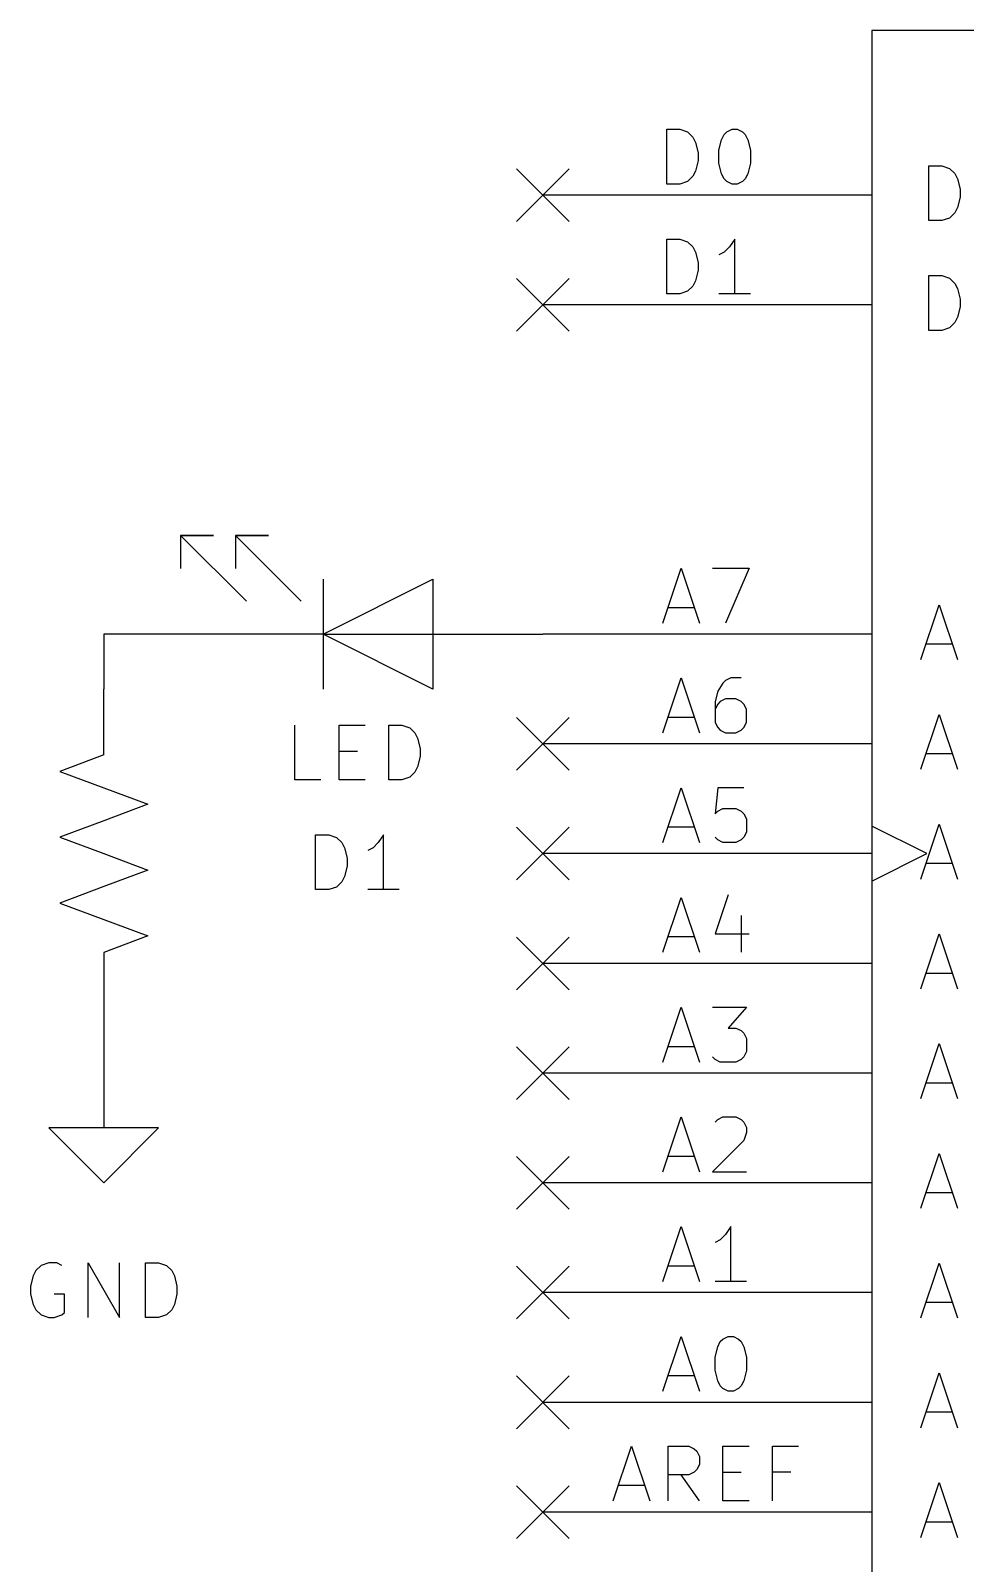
# Model space of a CAD drawing. Extents: x 0.4 to 11.3, y -7.9 to -0.4.
# Drawn here: x 4.933 to 5.785, y -3.297 to -1.9 of the extents above; entities that cross this region are included whole.
import ezdxf

# ---------------------------------------------------------------- set-up
doc = ezdxf.new("R2010")
doc.units = 0
doc.header["$MEASUREMENT"] = 0
for name, color, linetype in [('BLUE2', 5, 'CONTINUOUS'), ('CYAN2', 4, 'CONTINUOUS'), ('GREEN3', 91, 'CONTINUOUS'), ('LYELLOW', 51, 'CONTINUOUS'), ('RED2', 1, 'CONTINUOUS'), ('RED3', 11, 'CONTINUOUS')]:
    doc.layers.add(name, color=color, linetype=linetype)

msp = doc.modelspace()

# ---------------------------------------------------------------- linework, layer by layer
at = {"layer": 'BLUE2', "linetype": 'CONTINUOUS'}
for p, q in [((5.376, -2.026), (5.424, -2.074)), ((5.424, -2.026), (5.376, -2.074)), ((5.376, -2.126), (5.424, -2.174)), ((5.424, -2.126), (5.376, -2.174)), ((5.376, -2.526), (5.424, -2.574)), ((5.424, -2.526), (5.376, -2.574)), ((5.376, -2.626), (5.424, -2.674)), ((5.424, -2.626), (5.376, -2.674)), ((5.376, -2.726), (5.424, -2.774)), ((5.424, -2.726), (5.376, -2.774)), ((5.376, -2.826), (5.424, -2.874)), ((5.424, -2.826), (5.376, -2.874)), ((5.376, -2.926), (5.424, -2.974)), ((5.424, -2.926), (5.376, -2.974)), ((5.376, -3.026), (5.424, -3.074)), ((5.424, -3.026), (5.376, -3.074)), ((5.376, -3.126), (5.424, -3.174)), ((5.424, -3.126), (5.376, -3.174)), ((5.376, -3.226), (5.424, -3.274)), ((5.424, -3.226), (5.376, -3.274))]:
    msp.add_line(p, q, dxfattribs=at)
at = {"layer": 'CYAN2', "linetype": 'CONTINUOUS'}
for p, q in [((5.7519, -2.0731), (5.7519, -2.0231)), ((5.7519, -2.0231), (5.7638, -2.0231)), ((5.7519, -2.0731), (5.7519, -2.0231)), ((5.7519, -2.0231), (5.7638, -2.0231)), ((5.7638, -2.0231), (5.7709, -2.0255)), ((5.7638, -2.0231), (5.7709, -2.0255)), ((5.7709, -2.0255), (5.7757, -2.0303)), ((5.7709, -2.0255), (5.7757, -2.0303)), ((5.7757, -2.0303), (5.7781, -2.035)), ((5.7757, -2.0303), (5.7781, -2.035)), ((5.7781, -2.035), (5.7805, -2.0446)), ((5.7781, -2.035), (5.7805, -2.0446)), ((5.7805, -2.0517), (5.7781, -2.0612)), ((5.7805, -2.0517), (5.7781, -2.0612)), ((5.7805, -2.0446), (5.7805, -2.0517)), ((5.7805, -2.0446), (5.7805, -2.0517)), ((5.7757, -2.066), (5.7709, -2.0708)), ((5.7757, -2.066), (5.7709, -2.0708)), ((5.7781, -2.0612), (5.7757, -2.066)), ((5.7781, -2.0612), (5.7757, -2.066)), ((5.7638, -2.0731), (5.7519, -2.0731)), ((5.7638, -2.0731), (5.7519, -2.0731)), ((5.7709, -2.0708), (5.7638, -2.0731)), ((5.7709, -2.0708), (5.7638, -2.0731)), ((5.7519, -2.1731), (5.7519, -2.1231)), ((5.7519, -2.1231), (5.7638, -2.1231)), ((5.7519, -2.1731), (5.7519, -2.1231)), ((5.7519, -2.1231), (5.7638, -2.1231)), ((5.7638, -2.1231), (5.7709, -2.1255)), ((5.7638, -2.1231), (5.7709, -2.1255)), ((5.7709, -2.1255), (5.7757, -2.1303)), ((5.7709, -2.1255), (5.7757, -2.1303)), ((5.7757, -2.1303), (5.7781, -2.135)), ((5.7757, -2.1303), (5.7781, -2.135)), ((5.7781, -2.135), (5.7805, -2.1446)), ((5.7781, -2.135), (5.7805, -2.1446)), ((5.7805, -2.1446), (5.7805, -2.1517)), ((5.7805, -2.1446), (5.7805, -2.1517)), ((5.7781, -2.1612), (5.7757, -2.166)), ((5.7781, -2.1612), (5.7757, -2.166)), ((5.7805, -2.1517), (5.7781, -2.1612)), ((5.7805, -2.1517), (5.7781, -2.1612)), ((5.7638, -2.1731), (5.7519, -2.1731)), ((5.7638, -2.1731), (5.7519, -2.1731)), ((5.7709, -2.1708), (5.7638, -2.1731)), ((5.7709, -2.1708), (5.7638, -2.1731)), ((5.7757, -2.166), (5.7709, -2.1708)), ((5.7757, -2.166), (5.7709, -2.1708)), ((5.7448, -2.4731), (5.7614, -2.4231)), ((5.7448, -2.4731), (5.7614, -2.4231)), ((5.7614, -2.4231), (5.7781, -2.4731)), ((5.7614, -2.4231), (5.7781, -2.4731)), ((5.7495, -2.4588), (5.7733, -2.4588)), ((5.7495, -2.4588), (5.7733, -2.4588)), ((5.7448, -2.5731), (5.7614, -2.5231)), ((5.7448, -2.5731), (5.7614, -2.5231)), ((5.7614, -2.5231), (5.7781, -2.5731)), ((5.7614, -2.5231), (5.7781, -2.5731)), ((5.174, -2.5828), (5.174, -2.5328)), ((5.174, -2.5828), (5.174, -2.5328)), ((5.2145, -2.5828), (5.2145, -2.5328)), ((5.2145, -2.5328), (5.2383, -2.5328)), ((5.2145, -2.5828), (5.2145, -2.5328)), ((5.2145, -2.5328), (5.2383, -2.5328)), ((5.2598, -2.5828), (5.2598, -2.5328)), ((5.2598, -2.5328), (5.2717, -2.5328)), ((5.2598, -2.5828), (5.2598, -2.5328)), ((5.2598, -2.5328), (5.2717, -2.5328)), ((5.2717, -2.5328), (5.2788, -2.5352)), ((5.2717, -2.5328), (5.2788, -2.5352)), ((5.2788, -2.5352), (5.2836, -2.5399)), ((5.2788, -2.5352), (5.2836, -2.5399)), ((5.2836, -2.5399), (5.286, -2.5447)), ((5.2836, -2.5399), (5.286, -2.5447)), ((5.286, -2.5447), (5.2883, -2.5542)), ((5.286, -2.5447), (5.2883, -2.5542)), ((5.2883, -2.5542), (5.2883, -2.5614)), ((5.2883, -2.5542), (5.2883, -2.5614)), ((5.2145, -2.5566), (5.2312, -2.5566)), ((5.2145, -2.5566), (5.2312, -2.5566)), ((5.2883, -2.5614), (5.286, -2.5709)), ((5.2883, -2.5614), (5.286, -2.5709)), ((5.7495, -2.5588), (5.7733, -2.5588)), ((5.7495, -2.5588), (5.7733, -2.5588)), ((5.1979, -2.5828), (5.174, -2.5828)), ((5.1979, -2.5828), (5.174, -2.5828)), ((5.2383, -2.5828), (5.2145, -2.5828)), ((5.2383, -2.5828), (5.2145, -2.5828)), ((5.2717, -2.5828), (5.2598, -2.5828)), ((5.2717, -2.5828), (5.2598, -2.5828)), ((5.2788, -2.5804), (5.2717, -2.5828)), ((5.2788, -2.5804), (5.2717, -2.5828)), ((5.2836, -2.5757), (5.2788, -2.5804)), ((5.2836, -2.5757), (5.2788, -2.5804)), ((5.286, -2.5709), (5.2836, -2.5757)), ((5.286, -2.5709), (5.2836, -2.5757)), ((5.7448, -2.6731), (5.7614, -2.6231)), ((5.7448, -2.6731), (5.7614, -2.6231)), ((5.7614, -2.6231), (5.7781, -2.6731)), ((5.7614, -2.6231), (5.7781, -2.6731)), ((5.1931, -2.6828), (5.1931, -2.6328)), ((5.1931, -2.6328), (5.205, -2.6328)), ((5.1931, -2.6828), (5.1931, -2.6328)), ((5.1931, -2.6328), (5.205, -2.6328)), ((5.205, -2.6328), (5.2121, -2.6352)), ((5.205, -2.6328), (5.2121, -2.6352)), ((5.2121, -2.6352), (5.2169, -2.6399)), ((5.2121, -2.6352), (5.2169, -2.6399)), ((5.255, -2.6328), (5.2502, -2.6399)), ((5.255, -2.6328), (5.2502, -2.6399)), ((5.255, -2.6828), (5.255, -2.6328)), ((5.255, -2.6828), (5.255, -2.6328)), ((5.2169, -2.6399), (5.2193, -2.6447)), ((5.2169, -2.6399), (5.2193, -2.6447)), ((5.2193, -2.6447), (5.2217, -2.6542)), ((5.2193, -2.6447), (5.2217, -2.6542)), ((5.2455, -2.6447), (5.2407, -2.6471)), ((5.2455, -2.6447), (5.2407, -2.6471)), ((5.2502, -2.6399), (5.2455, -2.6447)), ((5.2502, -2.6399), (5.2455, -2.6447)), ((5.2217, -2.6614), (5.2193, -2.6709)), ((5.2217, -2.6614), (5.2193, -2.6709)), ((5.2217, -2.6542), (5.2217, -2.6614)), ((5.2217, -2.6542), (5.2217, -2.6614)), ((5.7495, -2.6588), (5.7733, -2.6588)), ((5.7495, -2.6588), (5.7733, -2.6588)), ((5.2121, -2.6804), (5.205, -2.6828)), ((5.2121, -2.6804), (5.205, -2.6828)), ((5.2169, -2.6757), (5.2121, -2.6804)), ((5.2169, -2.6757), (5.2121, -2.6804)), ((5.2193, -2.6709), (5.2169, -2.6757)), ((5.2193, -2.6709), (5.2169, -2.6757)), ((5.205, -2.6828), (5.1931, -2.6828)), ((5.205, -2.6828), (5.1931, -2.6828)), ((5.2693, -2.6828), (5.2407, -2.6828)), ((5.2693, -2.6828), (5.2407, -2.6828)), ((5.7448, -2.7731), (5.7614, -2.7231)), ((5.7448, -2.7731), (5.7614, -2.7231)), ((5.7614, -2.7231), (5.7781, -2.7731)), ((5.7614, -2.7231), (5.7781, -2.7731)), ((5.7495, -2.7588), (5.7733, -2.7588)), ((5.7495, -2.7588), (5.7733, -2.7588)), ((5.7448, -2.8731), (5.7614, -2.8231)), ((5.7448, -2.8731), (5.7614, -2.8231)), ((5.7614, -2.8231), (5.7781, -2.8731)), ((5.7614, -2.8231), (5.7781, -2.8731)), ((5.7495, -2.8588), (5.7733, -2.8588)), ((5.7495, -2.8588), (5.7733, -2.8588)), ((5.7448, -2.9731), (5.7614, -2.9231)), ((5.7448, -2.9731), (5.7614, -2.9231)), ((5.7614, -2.9231), (5.7781, -2.9731)), ((5.7614, -2.9231), (5.7781, -2.9731)), ((5.7495, -2.9588), (5.7733, -2.9588)), ((5.7495, -2.9588), (5.7733, -2.9588)), ((4.9381, -3.0299), (4.9357, -3.0347)), ((4.9429, -3.0252), (4.9381, -3.0299)), ((4.95, -3.0228), (4.9429, -3.0252)), ((4.9571, -3.0228), (4.95, -3.0228)), ((4.9619, -3.0252), (4.9571, -3.0228)), ((4.9857, -3.0728), (4.9857, -3.0228)), ((4.9857, -3.0228), (5.0143, -3.0728)), ((5.0143, -3.0728), (5.0143, -3.0228)), ((5.0381, -3.0728), (5.0381, -3.0228)), ((5.0381, -3.0228), (5.05, -3.0228)), ((5.05, -3.0228), (5.0571, -3.0252)), ((5.0571, -3.0252), (5.0619, -3.0299)), ((5.0619, -3.0299), (5.0643, -3.0347)), ((5.7448, -3.0731), (5.7614, -3.0231)), ((5.7448, -3.0731), (5.7614, -3.0231)), ((5.7614, -3.0231), (5.7781, -3.0731)), ((5.7614, -3.0231), (5.7781, -3.0731)), ((4.9357, -3.0347), (4.9333, -3.0442)), ((4.9333, -3.0442), (4.9333, -3.0514)), ((5.0643, -3.0347), (5.0667, -3.0442)), ((5.0667, -3.0442), (5.0667, -3.0514)), ((4.9333, -3.0514), (4.9357, -3.0609)), ((4.9643, -3.0514), (4.9548, -3.0514)), ((4.9643, -3.068), (4.9643, -3.0514)), ((5.0667, -3.0514), (5.0643, -3.0609)), ((4.9357, -3.0609), (4.9381, -3.0657)), ((4.9381, -3.0657), (4.9429, -3.0704)), ((4.9429, -3.0704), (4.95, -3.0728)), ((4.9548, -3.0728), (4.9619, -3.0704)), ((4.9619, -3.0704), (4.9643, -3.068)), ((5.0571, -3.0704), (5.05, -3.0728)), ((5.0619, -3.0657), (5.0571, -3.0704)), ((5.0643, -3.0609), (5.0619, -3.0657)), ((5.7495, -3.0588), (5.7733, -3.0588)), ((5.7495, -3.0588), (5.7733, -3.0588)), ((4.95, -3.0728), (4.9548, -3.0728)), ((5.05, -3.0728), (5.0381, -3.0728)), ((5.7448, -3.1731), (5.7614, -3.1231)), ((5.7448, -3.1731), (5.7614, -3.1231)), ((5.7614, -3.1231), (5.7781, -3.1731)), ((5.7614, -3.1231), (5.7781, -3.1731)), ((5.7495, -3.1588), (5.7733, -3.1588)), ((5.7495, -3.1588), (5.7733, -3.1588)), ((5.7448, -3.2731), (5.7614, -3.2231)), ((5.7448, -3.2731), (5.7614, -3.2231)), ((5.7614, -3.2231), (5.7781, -3.2731)), ((5.7614, -3.2231), (5.7781, -3.2731)), ((5.7495, -3.2588), (5.7733, -3.2588)), ((5.7495, -3.2588), (5.7733, -3.2588))]:
    msp.add_line(p, q, dxfattribs=at)
at = {"layer": 'GREEN3', "linetype": 'CONTINUOUS'}
for p, q in [((5.1, -2.45), (5, -2.45)), ((5, -2.45), (5, -2.5)), ((5, -2.8), (5, -2.85))]:
    msp.add_line(p, q, dxfattribs=at)
at = {"layer": 'LYELLOW', "linetype": 'CONTINUOUS'}
for p, q in [((5.7, -1.9), (5.7, -4)), ((7.1, -1.9), (5.7, -1.9))]:
    msp.add_line(p, q, dxfattribs=at)
at = {"layer": 'RED2', "linetype": 'CONTINUOUS'}
for p, q in [((5.7, -1.9), (5.7, -4)), ((7.1, -1.9), (5.7, -1.9)), ((5.7, -2.05), (5.4, -2.05)), ((5.7, -2.05), (5.4, -2.05)), ((5.7, -2.15), (5.4, -2.15)), ((5.7, -2.15), (5.4, -2.15)), ((5.13, -2.42), (5.07, -2.36)), ((5.07, -2.36), (5.1, -2.36)), ((5.1, -2.36), (5.07, -2.36)), ((5.07, -2.36), (5.07, -2.39)), ((5.18, -2.42), (5.12, -2.36)), ((5.12, -2.36), (5.15, -2.36)), ((5.15, -2.36), (5.12, -2.36)), ((5.12, -2.36), (5.12, -2.39)), ((5.2, -2.4), (5.2, -2.5)), ((5.2, -2.45), (5.3, -2.4)), ((5.3, -2.4), (5.3, -2.5)), ((5.2, -2.45), (5.1, -2.45)), ((5.2, -2.45), (5.1, -2.45)), ((5.2, -2.45), (5.3, -2.45)), ((5.3, -2.5), (5.2, -2.45)), ((5.3, -2.45), (5.4, -2.45)), ((5.3, -2.45), (5.4, -2.45)), ((5.7, -2.45), (5.4, -2.45)), ((5.7, -2.45), (5.4, -2.45)), ((5, -2.55), (5, -2.5)), ((5, -2.56), (5, -2.55)), ((5.7, -2.55), (5.4, -2.55)), ((5.7, -2.55), (5.4, -2.55)), ((5, -2.56), (4.96, -2.575)), ((4.96, -2.575), (5, -2.59)), ((5, -2.59), (5.04, -2.605)), ((5.04, -2.605), (5, -2.62)), ((5, -2.62), (4.96, -2.635)), ((5.75, -2.65), (5.7, -2.625)), ((5.75, -2.65), (5.7, -2.625)), ((4.96, -2.635), (5, -2.65)), ((5, -2.65), (5.04, -2.665)), ((5.7, -2.65), (5.4, -2.65)), ((5.7, -2.65), (5.4, -2.65)), ((5.7, -2.675), (5.75, -2.65)), ((5.7, -2.675), (5.75, -2.65)), ((5.04, -2.665), (5, -2.68)), ((5, -2.68), (4.96, -2.695)), ((4.96, -2.695), (5, -2.71)), ((5, -2.71), (5.04, -2.725)), ((5.04, -2.725), (5, -2.74)), ((5, -2.74), (5, -2.75)), ((5, -2.75), (5, -2.8)), ((5.7, -2.75), (5.4, -2.75)), ((5.7, -2.75), (5.4, -2.75)), ((5, -2.85), (5, -2.9)), ((5.7, -2.85), (5.4, -2.85)), ((5.7, -2.85), (5.4, -2.85)), ((5, -2.9), (4.95, -2.9)), ((4.95, -2.9), (5, -2.95)), ((5, -2.95), (5.05, -2.9)), ((5.05, -2.9), (5, -2.9)), ((5.7, -2.95), (5.4, -2.95)), ((5.7, -2.95), (5.4, -2.95)), ((5.7, -3.05), (5.4, -3.05)), ((5.7, -3.05), (5.4, -3.05)), ((5.7, -3.15), (5.4, -3.15)), ((5.7, -3.15), (5.4, -3.15)), ((5.7, -3.25), (5.4, -3.25)), ((5.7, -3.25), (5.4, -3.25))]:
    msp.add_line(p, q, dxfattribs=at)
at = {"layer": 'RED3', "linetype": 'CONTINUOUS'}
for p, q in [((5.5131, -2.0399), (5.5131, -1.9899)), ((5.5131, -1.9899), (5.525, -1.9899)), ((5.5131, -2.0399), (5.5131, -1.9899)), ((5.5131, -1.9899), (5.525, -1.9899)), ((5.525, -1.9899), (5.5321, -1.9923)), ((5.525, -1.9899), (5.5321, -1.9923)), ((5.5321, -1.9923), (5.5369, -1.997)), ((5.5321, -1.9923), (5.5369, -1.997)), ((5.5369, -1.997), (5.5393, -2.0018)), ((5.5369, -1.997), (5.5393, -2.0018)), ((5.5631, -1.9994), (5.5655, -1.9946)), ((5.5631, -1.9994), (5.5655, -1.9946)), ((5.5655, -1.9946), (5.5679, -1.9923)), ((5.5655, -1.9946), (5.5679, -1.9923)), ((5.5679, -1.9923), (5.5726, -1.9899)), ((5.5679, -1.9923), (5.5726, -1.9899)), ((5.5726, -1.9899), (5.5774, -1.9899)), ((5.5726, -1.9899), (5.5774, -1.9899)), ((5.5774, -1.9899), (5.5821, -1.9923)), ((5.5774, -1.9899), (5.5821, -1.9923)), ((5.5821, -1.9923), (5.5845, -1.9946)), ((5.5821, -1.9923), (5.5845, -1.9946)), ((5.5845, -1.9946), (5.5869, -1.9994)), ((5.5845, -1.9946), (5.5869, -1.9994)), ((5.5393, -2.0018), (5.5417, -2.0113)), ((5.5393, -2.0018), (5.5417, -2.0113)), ((5.5607, -2.0089), (5.5631, -1.9994)), ((5.5607, -2.0089), (5.5631, -1.9994)), ((5.5607, -2.0208), (5.5607, -2.0089)), ((5.5607, -2.0208), (5.5607, -2.0089)), ((5.5869, -1.9994), (5.5893, -2.0089)), ((5.5869, -1.9994), (5.5893, -2.0089)), ((5.5893, -2.0089), (5.5893, -2.0208)), ((5.5893, -2.0089), (5.5893, -2.0208)), ((5.5417, -2.0184), (5.5393, -2.028)), ((5.5417, -2.0184), (5.5393, -2.028)), ((5.5417, -2.0113), (5.5417, -2.0184)), ((5.5417, -2.0113), (5.5417, -2.0184)), ((5.5631, -2.0304), (5.5607, -2.0208)), ((5.5631, -2.0304), (5.5607, -2.0208)), ((5.5893, -2.0208), (5.5869, -2.0304)), ((5.5893, -2.0208), (5.5869, -2.0304)), ((5.5321, -2.0375), (5.525, -2.0399)), ((5.5321, -2.0375), (5.525, -2.0399)), ((5.5369, -2.0327), (5.5321, -2.0375)), ((5.5369, -2.0327), (5.5321, -2.0375)), ((5.5393, -2.028), (5.5369, -2.0327)), ((5.5393, -2.028), (5.5369, -2.0327)), ((5.5655, -2.0351), (5.5631, -2.0304)), ((5.5655, -2.0351), (5.5631, -2.0304)), ((5.5679, -2.0375), (5.5655, -2.0351)), ((5.5679, -2.0375), (5.5655, -2.0351)), ((5.5726, -2.0399), (5.5679, -2.0375)), ((5.5726, -2.0399), (5.5679, -2.0375)), ((5.5821, -2.0375), (5.5774, -2.0399)), ((5.5821, -2.0375), (5.5774, -2.0399)), ((5.5845, -2.0351), (5.5821, -2.0375)), ((5.5845, -2.0351), (5.5821, -2.0375)), ((5.5869, -2.0304), (5.5845, -2.0351)), ((5.5869, -2.0304), (5.5845, -2.0351)), ((5.525, -2.0399), (5.5131, -2.0399)), ((5.525, -2.0399), (5.5131, -2.0399)), ((5.5774, -2.0399), (5.5726, -2.0399)), ((5.5774, -2.0399), (5.5726, -2.0399)), ((5.5131, -2.1399), (5.5131, -2.0899)), ((5.5131, -2.0899), (5.525, -2.0899)), ((5.5131, -2.1399), (5.5131, -2.0899)), ((5.5131, -2.0899), (5.525, -2.0899)), ((5.525, -2.0899), (5.5321, -2.0923)), ((5.525, -2.0899), (5.5321, -2.0923)), ((5.5321, -2.0923), (5.5369, -2.097)), ((5.5321, -2.0923), (5.5369, -2.097)), ((5.575, -2.0899), (5.5702, -2.097)), ((5.575, -2.0899), (5.5702, -2.097)), ((5.575, -2.1399), (5.575, -2.0899)), ((5.575, -2.1399), (5.575, -2.0899)), ((5.5369, -2.097), (5.5393, -2.1018)), ((5.5369, -2.097), (5.5393, -2.1018)), ((5.5393, -2.1018), (5.5417, -2.1113)), ((5.5393, -2.1018), (5.5417, -2.1113)), ((5.5655, -2.1018), (5.5607, -2.1042)), ((5.5655, -2.1018), (5.5607, -2.1042)), ((5.5702, -2.097), (5.5655, -2.1018)), ((5.5702, -2.097), (5.5655, -2.1018)), ((5.5417, -2.1184), (5.5393, -2.128)), ((5.5417, -2.1184), (5.5393, -2.128)), ((5.5417, -2.1113), (5.5417, -2.1184)), ((5.5417, -2.1113), (5.5417, -2.1184)), ((5.5369, -2.1327), (5.5321, -2.1375)), ((5.5369, -2.1327), (5.5321, -2.1375)), ((5.5393, -2.128), (5.5369, -2.1327)), ((5.5393, -2.128), (5.5369, -2.1327)), ((5.525, -2.1399), (5.5131, -2.1399)), ((5.525, -2.1399), (5.5131, -2.1399)), ((5.5321, -2.1375), (5.525, -2.1399)), ((5.5321, -2.1375), (5.525, -2.1399)), ((5.5893, -2.1399), (5.5607, -2.1399)), ((5.5893, -2.1399), (5.5607, -2.1399)), ((5.5095, -2.4399), (5.5262, -2.3899)), ((5.5095, -2.4399), (5.5262, -2.3899)), ((5.5262, -2.3899), (5.5429, -2.4399)), ((5.5262, -2.3899), (5.5429, -2.4399)), ((5.5548, -2.3899), (5.5881, -2.3899)), ((5.5548, -2.3899), (5.5881, -2.3899)), ((5.5881, -2.3899), (5.5667, -2.4399)), ((5.5881, -2.3899), (5.5667, -2.4399)), ((5.5143, -2.4256), (5.5381, -2.4256)), ((5.5143, -2.4256), (5.5381, -2.4256)), ((5.5095, -2.5399), (5.5262, -2.4899)), ((5.5095, -2.5399), (5.5262, -2.4899)), ((5.5262, -2.4899), (5.5429, -2.5399)), ((5.5262, -2.4899), (5.5429, -2.5399)), ((5.5643, -2.4946), (5.5595, -2.5018)), ((5.5643, -2.4946), (5.5595, -2.5018)), ((5.5667, -2.4923), (5.5643, -2.4946)), ((5.5667, -2.4923), (5.5643, -2.4946)), ((5.5714, -2.4899), (5.5667, -2.4923)), ((5.5714, -2.4899), (5.5667, -2.4923)), ((5.581, -2.4899), (5.5714, -2.4899)), ((5.581, -2.4899), (5.5714, -2.4899)), ((5.5595, -2.5018), (5.5571, -2.5113)), ((5.5595, -2.5018), (5.5571, -2.5113)), ((5.5571, -2.5113), (5.5571, -2.5304)), ((5.5571, -2.5113), (5.5571, -2.5304)), ((5.5595, -2.5137), (5.5571, -2.5184)), ((5.5595, -2.5137), (5.5571, -2.5184)), ((5.5619, -2.5113), (5.5595, -2.5137)), ((5.5619, -2.5113), (5.5595, -2.5137)), ((5.5667, -2.5089), (5.5619, -2.5113)), ((5.5667, -2.5089), (5.5619, -2.5113)), ((5.5762, -2.5089), (5.5667, -2.5089)), ((5.5762, -2.5089), (5.5667, -2.5089)), ((5.581, -2.5113), (5.5762, -2.5089)), ((5.581, -2.5113), (5.5762, -2.5089)), ((5.5833, -2.5137), (5.581, -2.5113)), ((5.5833, -2.5137), (5.581, -2.5113)), ((5.5857, -2.5184), (5.5833, -2.5137)), ((5.5857, -2.5184), (5.5833, -2.5137)), ((5.5143, -2.5256), (5.5381, -2.5256)), ((5.5143, -2.5256), (5.5381, -2.5256)), ((5.5857, -2.5304), (5.5857, -2.5184)), ((5.5857, -2.5304), (5.5857, -2.5184)), ((5.5571, -2.5304), (5.5595, -2.5351)), ((5.5571, -2.5304), (5.5595, -2.5351)), ((5.5595, -2.5351), (5.5619, -2.5375)), ((5.5595, -2.5351), (5.5619, -2.5375)), ((5.5619, -2.5375), (5.5667, -2.5399)), ((5.5619, -2.5375), (5.5667, -2.5399)), ((5.5667, -2.5399), (5.5762, -2.5399)), ((5.5667, -2.5399), (5.5762, -2.5399)), ((5.5762, -2.5399), (5.581, -2.5375)), ((5.5762, -2.5399), (5.581, -2.5375)), ((5.581, -2.5375), (5.5833, -2.5351)), ((5.581, -2.5375), (5.5833, -2.5351)), ((5.5833, -2.5351), (5.5857, -2.5304)), ((5.5833, -2.5351), (5.5857, -2.5304)), ((5.5095, -2.6399), (5.5262, -2.5899)), ((5.5095, -2.6399), (5.5262, -2.5899)), ((5.5262, -2.5899), (5.5429, -2.6399)), ((5.5262, -2.5899), (5.5429, -2.6399)), ((5.5595, -2.5899), (5.5571, -2.6137)), ((5.5595, -2.5899), (5.5571, -2.6137)), ((5.5833, -2.5899), (5.5595, -2.5899)), ((5.5833, -2.5899), (5.5595, -2.5899)), ((5.5571, -2.6137), (5.5595, -2.6113)), ((5.5571, -2.6137), (5.5595, -2.6113)), ((5.5595, -2.6113), (5.5643, -2.6089)), ((5.5595, -2.6113), (5.5643, -2.6089)), ((5.5643, -2.6089), (5.5762, -2.6089)), ((5.5643, -2.6089), (5.5762, -2.6089)), ((5.5762, -2.6089), (5.581, -2.6113)), ((5.5762, -2.6089), (5.581, -2.6113)), ((5.581, -2.6113), (5.5833, -2.6137)), ((5.581, -2.6113), (5.5833, -2.6137)), ((5.5143, -2.6256), (5.5381, -2.6256)), ((5.5143, -2.6256), (5.5381, -2.6256)), ((5.5833, -2.6137), (5.5857, -2.6184)), ((5.5833, -2.6137), (5.5857, -2.6184)), ((5.5857, -2.6184), (5.5857, -2.6304)), ((5.5857, -2.6184), (5.5857, -2.6304)), ((5.5595, -2.6375), (5.5571, -2.6351)), ((5.5595, -2.6375), (5.5571, -2.6351)), ((5.5643, -2.6399), (5.5595, -2.6375)), ((5.5643, -2.6399), (5.5595, -2.6375)), ((5.581, -2.6375), (5.5762, -2.6399)), ((5.581, -2.6375), (5.5762, -2.6399)), ((5.5833, -2.6351), (5.581, -2.6375)), ((5.5833, -2.6351), (5.581, -2.6375)), ((5.5857, -2.6304), (5.5833, -2.6351)), ((5.5857, -2.6304), (5.5833, -2.6351)), ((5.5762, -2.6399), (5.5643, -2.6399)), ((5.5762, -2.6399), (5.5643, -2.6399)), ((5.5095, -2.7399), (5.5262, -2.6899)), ((5.5095, -2.7399), (5.5262, -2.6899)), ((5.5262, -2.6899), (5.5429, -2.7399)), ((5.5262, -2.6899), (5.5429, -2.7399)), ((5.569, -2.6875), (5.5571, -2.7232)), ((5.569, -2.6875), (5.5571, -2.7232)), ((5.581, -2.7065), (5.581, -2.7399)), ((5.581, -2.7065), (5.581, -2.7399)), ((5.5571, -2.7232), (5.5881, -2.7232)), ((5.5571, -2.7232), (5.5881, -2.7232)), ((5.5143, -2.7256), (5.5381, -2.7256)), ((5.5143, -2.7256), (5.5381, -2.7256)), ((5.5095, -2.8399), (5.5262, -2.7899)), ((5.5095, -2.8399), (5.5262, -2.7899)), ((5.5262, -2.7899), (5.5429, -2.8399)), ((5.5262, -2.7899), (5.5429, -2.8399)), ((5.5548, -2.7899), (5.5857, -2.7899)), ((5.5548, -2.7899), (5.5857, -2.7899)), ((5.5857, -2.7899), (5.569, -2.8089)), ((5.5857, -2.7899), (5.569, -2.8089)), ((5.569, -2.8089), (5.5762, -2.8089)), ((5.569, -2.8089), (5.5762, -2.8089)), ((5.5762, -2.8089), (5.581, -2.8113)), ((5.5762, -2.8089), (5.581, -2.8113)), ((5.581, -2.8113), (5.5833, -2.8137)), ((5.581, -2.8113), (5.5833, -2.8137)), ((5.5833, -2.8137), (5.5857, -2.8184)), ((5.5833, -2.8137), (5.5857, -2.8184)), ((5.5857, -2.8184), (5.5857, -2.8304)), ((5.5857, -2.8184), (5.5857, -2.8304)), ((5.5143, -2.8256), (5.5381, -2.8256)), ((5.5143, -2.8256), (5.5381, -2.8256)), ((5.5571, -2.8375), (5.5548, -2.8351)), ((5.5571, -2.8375), (5.5548, -2.8351)), ((5.5833, -2.8351), (5.581, -2.8375)), ((5.5833, -2.8351), (5.581, -2.8375)), ((5.5857, -2.8304), (5.5833, -2.8351)), ((5.5857, -2.8304), (5.5833, -2.8351)), ((5.5619, -2.8399), (5.5571, -2.8375)), ((5.5619, -2.8399), (5.5571, -2.8375)), ((5.5762, -2.8399), (5.5619, -2.8399)), ((5.5762, -2.8399), (5.5619, -2.8399)), ((5.581, -2.8375), (5.5762, -2.8399)), ((5.581, -2.8375), (5.5762, -2.8399)), ((5.5095, -2.9399), (5.5262, -2.8899)), ((5.5095, -2.9399), (5.5262, -2.8899)), ((5.5262, -2.8899), (5.5429, -2.9399)), ((5.5262, -2.8899), (5.5429, -2.9399)), ((5.5595, -2.8923), (5.5643, -2.8899)), ((5.5595, -2.8923), (5.5643, -2.8899)), ((5.5643, -2.8899), (5.5762, -2.8899)), ((5.5643, -2.8899), (5.5762, -2.8899)), ((5.5762, -2.8899), (5.581, -2.8923)), ((5.5762, -2.8899), (5.581, -2.8923)), ((5.5571, -2.8946), (5.5595, -2.8923)), ((5.5571, -2.8946), (5.5595, -2.8923)), ((5.581, -2.8923), (5.5833, -2.8946)), ((5.581, -2.8923), (5.5833, -2.8946)), ((5.5833, -2.8946), (5.5857, -2.8994)), ((5.5833, -2.8946), (5.5857, -2.8994)), ((5.5857, -2.9042), (5.5833, -2.9113)), ((5.5857, -2.9042), (5.5833, -2.9113)), ((5.5857, -2.8994), (5.5857, -2.9042)), ((5.5857, -2.8994), (5.5857, -2.9042)), ((5.5833, -2.9113), (5.5548, -2.9399)), ((5.5833, -2.9113), (5.5548, -2.9399)), ((5.5143, -2.9256), (5.5381, -2.9256)), ((5.5143, -2.9256), (5.5381, -2.9256)), ((5.5548, -2.9399), (5.5857, -2.9399)), ((5.5548, -2.9399), (5.5857, -2.9399)), ((5.5095, -3.0399), (5.5262, -2.9899)), ((5.5095, -3.0399), (5.5262, -2.9899)), ((5.5262, -2.9899), (5.5429, -3.0399)), ((5.5262, -2.9899), (5.5429, -3.0399)), ((5.5619, -3.0018), (5.5571, -3.0042)), ((5.5619, -3.0018), (5.5571, -3.0042)), ((5.5667, -2.997), (5.5619, -3.0018)), ((5.5667, -2.997), (5.5619, -3.0018)), ((5.5714, -2.9899), (5.5667, -2.997)), ((5.5714, -2.9899), (5.5667, -2.997)), ((5.5714, -3.0399), (5.5714, -2.9899)), ((5.5714, -3.0399), (5.5714, -2.9899)), ((5.5143, -3.0256), (5.5381, -3.0256)), ((5.5143, -3.0256), (5.5381, -3.0256)), ((5.5857, -3.0399), (5.5571, -3.0399)), ((5.5857, -3.0399), (5.5571, -3.0399)), ((5.5095, -3.1399), (5.5262, -3.0899)), ((5.5095, -3.1399), (5.5262, -3.0899)), ((5.5262, -3.0899), (5.5429, -3.1399)), ((5.5262, -3.0899), (5.5429, -3.1399)), ((5.5571, -3.1089), (5.5595, -3.0994)), ((5.5571, -3.1089), (5.5595, -3.0994)), ((5.5595, -3.0994), (5.5619, -3.0946)), ((5.5595, -3.0994), (5.5619, -3.0946)), ((5.5619, -3.0946), (5.5643, -3.0923)), ((5.5619, -3.0946), (5.5643, -3.0923)), ((5.5643, -3.0923), (5.569, -3.0899)), ((5.5643, -3.0923), (5.569, -3.0899)), ((5.569, -3.0899), (5.5738, -3.0899)), ((5.569, -3.0899), (5.5738, -3.0899)), ((5.5738, -3.0899), (5.5786, -3.0923)), ((5.5738, -3.0899), (5.5786, -3.0923)), ((5.5786, -3.0923), (5.581, -3.0946)), ((5.5786, -3.0923), (5.581, -3.0946)), ((5.581, -3.0946), (5.5833, -3.0994)), ((5.581, -3.0946), (5.5833, -3.0994)), ((5.5833, -3.0994), (5.5857, -3.1089)), ((5.5833, -3.0994), (5.5857, -3.1089)), ((5.5571, -3.1208), (5.5571, -3.1089)), ((5.5571, -3.1208), (5.5571, -3.1089)), ((5.5857, -3.1089), (5.5857, -3.1208)), ((5.5857, -3.1089), (5.5857, -3.1208)), ((5.5143, -3.1256), (5.5381, -3.1256)), ((5.5143, -3.1256), (5.5381, -3.1256)), ((5.5595, -3.1304), (5.5571, -3.1208)), ((5.5595, -3.1304), (5.5571, -3.1208)), ((5.5857, -3.1208), (5.5833, -3.1304)), ((5.5857, -3.1208), (5.5833, -3.1304)), ((5.5619, -3.1351), (5.5595, -3.1304)), ((5.5619, -3.1351), (5.5595, -3.1304)), ((5.5643, -3.1375), (5.5619, -3.1351)), ((5.5643, -3.1375), (5.5619, -3.1351)), ((5.569, -3.1399), (5.5643, -3.1375)), ((5.569, -3.1399), (5.5643, -3.1375)), ((5.5738, -3.1399), (5.569, -3.1399)), ((5.5738, -3.1399), (5.569, -3.1399)), ((5.5786, -3.1375), (5.5738, -3.1399)), ((5.5786, -3.1375), (5.5738, -3.1399)), ((5.581, -3.1351), (5.5786, -3.1375)), ((5.581, -3.1351), (5.5786, -3.1375)), ((5.5833, -3.1304), (5.581, -3.1351)), ((5.5833, -3.1304), (5.581, -3.1351)), ((5.4643, -3.2399), (5.4809, -3.1899)), ((5.4643, -3.2399), (5.4809, -3.1899)), ((5.4809, -3.1899), (5.4976, -3.2399)), ((5.4809, -3.1899), (5.4976, -3.2399)), ((5.5143, -3.2399), (5.5143, -3.1899)), ((5.5143, -3.1899), (5.5333, -3.1899)), ((5.5143, -3.2399), (5.5143, -3.1899)), ((5.5143, -3.1899), (5.5333, -3.1899)), ((5.5333, -3.1899), (5.5381, -3.1923)), ((5.5333, -3.1899), (5.5381, -3.1923)), ((5.5381, -3.1923), (5.5405, -3.1946)), ((5.5381, -3.1923), (5.5405, -3.1946)), ((5.5405, -3.1946), (5.5429, -3.1994)), ((5.5405, -3.1946), (5.5429, -3.1994)), ((5.5643, -3.2399), (5.5643, -3.1899)), ((5.5643, -3.1899), (5.5881, -3.1899)), ((5.5643, -3.2399), (5.5643, -3.1899)), ((5.5643, -3.1899), (5.5881, -3.1899)), ((5.6095, -3.2399), (5.6095, -3.1899)), ((5.6095, -3.1899), (5.6333, -3.1899)), ((5.6095, -3.2399), (5.6095, -3.1899)), ((5.6095, -3.1899), (5.6333, -3.1899)), ((5.5405, -3.2113), (5.5381, -3.2137)), ((5.5405, -3.2113), (5.5381, -3.2137)), ((5.5429, -3.2065), (5.5405, -3.2113)), ((5.5429, -3.2065), (5.5405, -3.2113)), ((5.5429, -3.1994), (5.5429, -3.2065)), ((5.5429, -3.1994), (5.5429, -3.2065)), ((5.469, -3.2256), (5.4929, -3.2256)), ((5.469, -3.2256), (5.4929, -3.2256)), ((5.5333, -3.2161), (5.5143, -3.2161)), ((5.5333, -3.2161), (5.5143, -3.2161)), ((5.5429, -3.2399), (5.5262, -3.2161)), ((5.5429, -3.2399), (5.5262, -3.2161)), ((5.5381, -3.2137), (5.5333, -3.2161)), ((5.5381, -3.2137), (5.5333, -3.2161)), ((5.5643, -3.2137), (5.581, -3.2137)), ((5.5643, -3.2137), (5.581, -3.2137)), ((5.6262, -3.2137), (5.6095, -3.2137)), ((5.6262, -3.2137), (5.6095, -3.2137)), ((5.5881, -3.2399), (5.5643, -3.2399)), ((5.5881, -3.2399), (5.5643, -3.2399))]:
    msp.add_line(p, q, dxfattribs=at)

doc.saveas('drawing.dxf')
